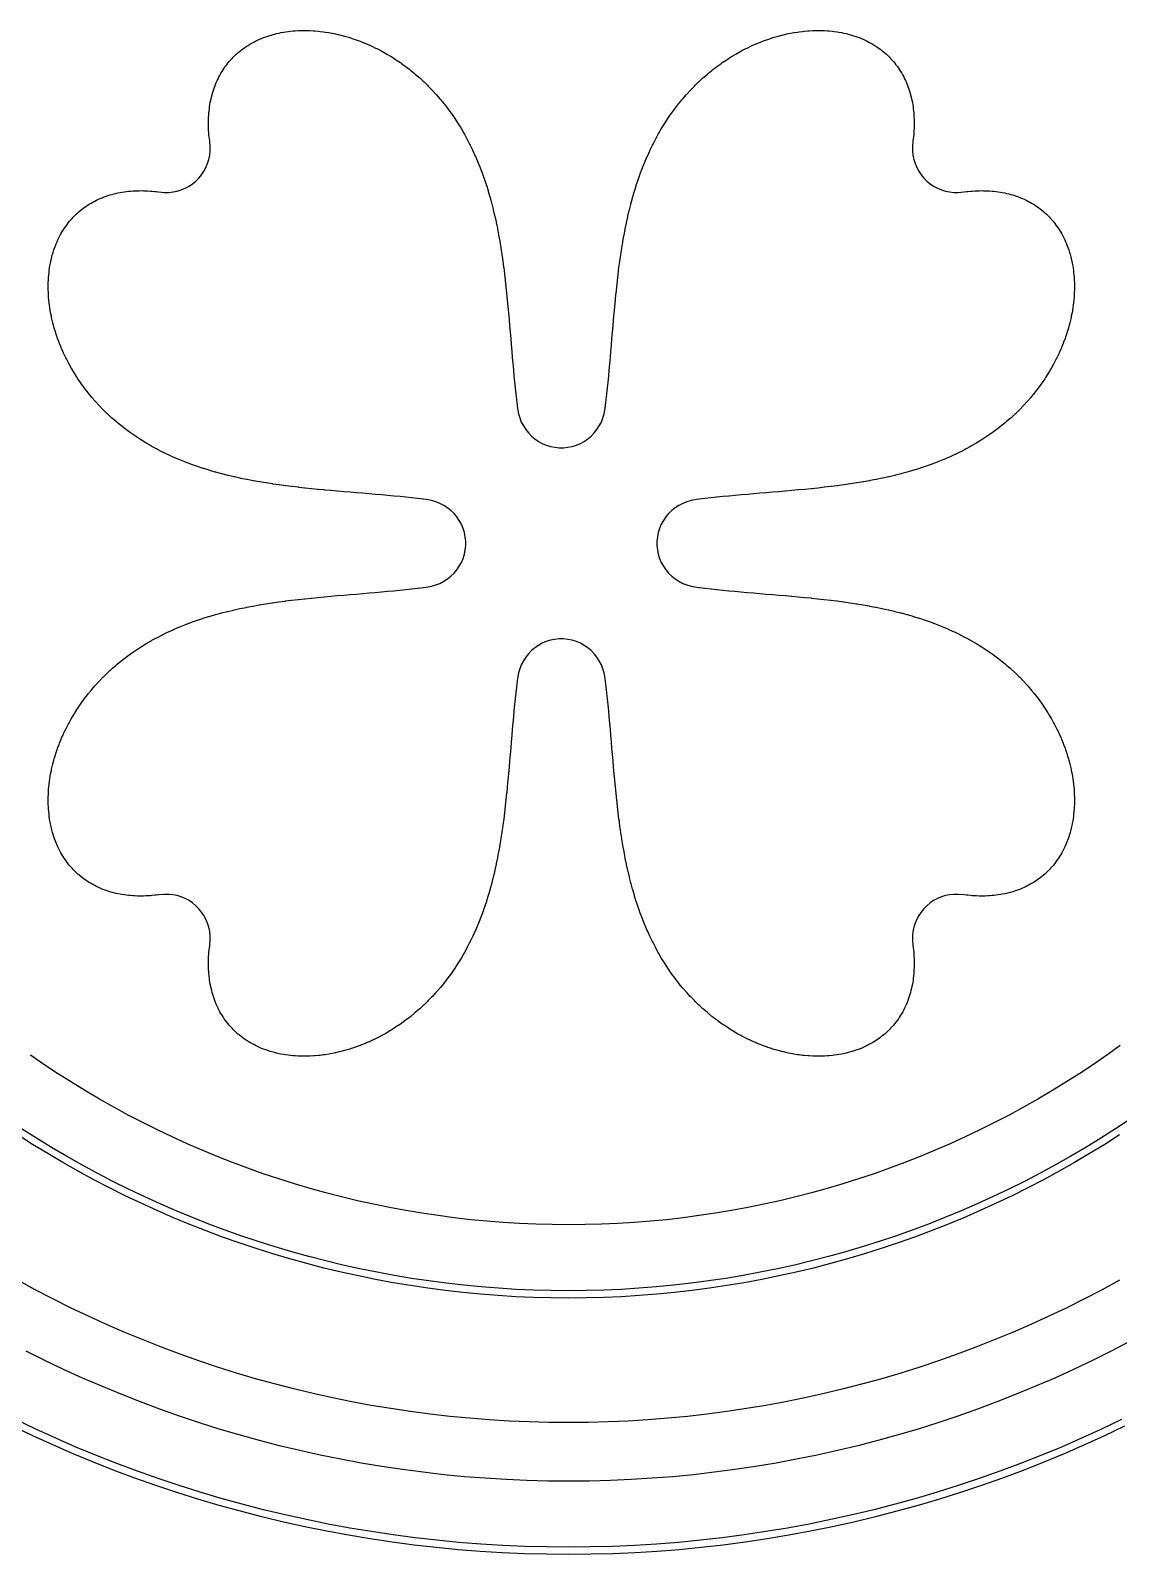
# Model space of a CAD drawing. Header units: metres. Extents: x 9 to 1211, y 9 to 2781.
# Drawn here: x 230.6 to 379, y 1523 to 1731 of the extents above; entities that cross this region are included whole.
import ezdxf

# ---------------------------------------------------------------- set-up
doc = ezdxf.new("R2010")
doc.units = ezdxf.units.M
for name, color, linetype in [('ACIKLIK', 5, 'Continuous'), ('CAM_SABLON', 4, 'Continuous'), ('DIS_KENAR_V91_Z3', 1, 'Continuous'), ('LAMBA_T4_Z4', 3, 'Continuous')]:
    doc.layers.add(name, color=color, linetype=linetype)

msp = doc.modelspace()

# ---------------------------------------------------------------- linework, layer by layer
at = {"layer": 'ACIKLIK'}
for points in [[(379.24, 1592.45), (377.42, 1591.15), (375.58, 1589.88), (373.71, 1588.65), (371.83, 1587.45), (369.92, 1586.28), (368, 1585.15), (366.06, 1584.05), (364.09, 1582.98), (362.11, 1581.95), (360.11, 1580.96), (358.09, 1579.99), (356.06, 1579.07), (354.01, 1578.18), (351.95, 1577.32), (349.87, 1576.5), (347.78, 1575.72), (345.67, 1574.97), (343.55, 1574.27), (341.42, 1573.59), (339.28, 1572.96), (337.13, 1572.36), (334.97, 1571.8), (332.79, 1571.28), (330.61, 1570.8), (328.42, 1570.35), (326.23, 1569.95), (324.02, 1569.58), (321.81, 1569.25), (319.6, 1568.96), (317.38, 1568.7), (315.16, 1568.49), (312.93, 1568.31), (310.7, 1568.18), (308.47, 1568.08), (306.23, 1568.02), (304, 1568), (301.77, 1568.02), (299.53, 1568.08), (297.3, 1568.18), (295.07, 1568.31), (292.84, 1568.49), (290.62, 1568.7), (288.4, 1568.96), (286.19, 1569.25), (283.98, 1569.58), (281.77, 1569.95), (279.58, 1570.35), (277.39, 1570.8), (275.21, 1571.28), (273.03, 1571.8), (270.87, 1572.36), (268.72, 1572.96), (266.58, 1573.59), (264.45, 1574.27), (262.33, 1574.97), (260.22, 1575.72), (258.13, 1576.5), (256.05, 1577.32), (253.99, 1578.18), (251.94, 1579.07), (249.91, 1579.99), (247.89, 1580.96), (245.89, 1581.95), (243.91, 1582.98), (241.94, 1584.05), (240, 1585.15), (238.08, 1586.28), (236.17, 1587.45), (234.29, 1588.65), (232.42, 1589.88), (230.58, 1591.15)], [(380.52, 1552.08), (378, 1550.77), (375.45, 1549.5), (372.89, 1548.27), (370.3, 1547.09), (367.69, 1545.96), (365.06, 1544.87), (362.41, 1543.83), (359.75, 1542.83), (357.07, 1541.88), (354.37, 1540.98), (351.66, 1540.12), (348.93, 1539.32), (346.19, 1538.56), (343.43, 1537.84), (340.67, 1537.18), (337.89, 1536.56), (335.1, 1536), (332.3, 1535.48), (329.5, 1535.01), (326.69, 1534.59), (323.86, 1534.22), (321.04, 1533.89), (318.21, 1533.62), (315.37, 1533.4), (312.53, 1533.22), (309.69, 1533.1), (306.84, 1533.03), (304, 1533), (301.16, 1533.03), (298.31, 1533.1), (295.47, 1533.22), (292.63, 1533.4), (289.79, 1533.62), (286.96, 1533.89), (284.14, 1534.22), (281.31, 1534.59), (278.5, 1535.01), (275.7, 1535.48), (272.9, 1536), (270.11, 1536.56), (267.33, 1537.18), (264.57, 1537.84), (261.81, 1538.56), (259.07, 1539.32), (256.34, 1540.12), (253.63, 1540.98), (250.93, 1541.88), (248.25, 1542.83), (245.59, 1543.83), (242.94, 1544.87), (240.31, 1545.96), (237.7, 1547.09), (235.11, 1548.27), (232.55, 1549.5), (230, 1550.77)]]:
    msp.add_lwpolyline(points, dxfattribs=at)
at = {"layer": 'CAM_SABLON'}
for points in [[(380.61, 1582.42), (378.62, 1581.1), (376.6, 1579.82), (374.56, 1578.57), (372.5, 1577.36), (370.42, 1576.18), (368.32, 1575.04), (366.2, 1573.93), (364.06, 1572.87), (361.9, 1571.84), (359.72, 1570.84), (357.53, 1569.89), (355.32, 1568.98), (353.1, 1568.1), (350.86, 1567.26), (348.6, 1566.46), (346.34, 1565.71), (344.05, 1564.99), (341.76, 1564.31), (339.46, 1563.67), (337.14, 1563.07), (334.82, 1562.51), (332.48, 1561.99), (330.14, 1561.52), (327.79, 1561.08), (325.43, 1560.69), (323.07, 1560.33), (320.7, 1560.02), (318.32, 1559.75), (315.94, 1559.52), (313.56, 1559.33), (311.17, 1559.19), (308.78, 1559.08), (306.39, 1559.02), (304, 1559), (301.61, 1559.02), (299.22, 1559.08), (296.83, 1559.19), (294.44, 1559.33), (292.06, 1559.52), (289.68, 1559.75), (287.3, 1560.02), (284.93, 1560.33), (282.57, 1560.69), (280.21, 1561.08), (277.86, 1561.52), (275.52, 1561.99), (273.18, 1562.51), (270.86, 1563.07), (268.54, 1563.67), (266.24, 1564.31), (263.95, 1564.99), (261.66, 1565.71), (259.4, 1566.46), (257.14, 1567.26), (254.9, 1568.1), (252.68, 1568.98), (250.47, 1569.89), (248.28, 1570.84), (246.1, 1571.84), (243.94, 1572.87), (241.8, 1573.93), (239.68, 1575.04), (237.58, 1576.18), (235.5, 1577.36), (233.44, 1578.57), (231.4, 1579.82), (229.38, 1581.1)], [(379.4, 1541.41), (376.69, 1540.12), (373.96, 1538.87), (371.21, 1537.67), (368.43, 1536.53), (365.64, 1535.42), (362.83, 1534.37), (360, 1533.37), (357.15, 1532.42), (354.29, 1531.52), (351.41, 1530.66), (348.52, 1529.86), (345.61, 1529.11), (342.69, 1528.41), (339.76, 1527.76), (336.82, 1527.16), (333.87, 1526.61), (330.91, 1526.12), (327.94, 1525.67), (324.96, 1525.28), (321.98, 1524.94), (318.99, 1524.66), (316, 1524.42), (313, 1524.24), (310, 1524.11), (307, 1524.03), (304, 1524), (301, 1524.03), (298, 1524.11), (295, 1524.24), (292, 1524.42), (289.01, 1524.66), (286.02, 1524.94), (283.04, 1525.28), (280.06, 1525.67), (277.09, 1526.12), (274.13, 1526.61), (271.18, 1527.16), (268.24, 1527.76), (265.31, 1528.41), (262.39, 1529.11), (259.48, 1529.86), (256.59, 1530.66), (253.71, 1531.52), (250.85, 1532.42), (248, 1533.37), (245.17, 1534.37), (242.36, 1535.42), (239.57, 1536.53), (236.79, 1537.67), (234.04, 1538.87), (231.31, 1540.12), (228.6, 1541.41)]]:
    msp.add_lwpolyline(points, dxfattribs=at)
at = {"layer": 'DIS_KENAR_V91_Z3'}
msp.add_lwpolyline([(248.11, 1613.03), (247.74, 1612.99), (247.56, 1612.97), (247.15, 1612.93), (246.97, 1612.91), (246.57, 1612.89), (246.37, 1612.88), (245.98, 1612.87), (245.78, 1612.86), (245.39, 1612.87), (245.18, 1612.87), (244.81, 1612.89), (244.59, 1612.9), (244.23, 1612.92), (244, 1612.95), (243.66, 1612.99), (243.42, 1613.02), (243.09, 1613.07), (242.84, 1613.11), (242.52, 1613.17), (242.28, 1613.23), (241.97, 1613.3), (241.72, 1613.37), (241.42, 1613.45), (241.17, 1613.53), (240.89, 1613.63), (240.63, 1613.72), (240.36, 1613.82), (240.1, 1613.93), (239.85, 1614.04), (239.58, 1614.17), (239.34, 1614.29), (239.08, 1614.43), (238.85, 1614.56), (238.6, 1614.71), (238.38, 1614.85), (238.13, 1615.02), (237.92, 1615.16), (237.67, 1615.35), (237.48, 1615.5), (237.24, 1615.7), (237.05, 1615.87), (236.82, 1616.08), (236.64, 1616.25), (236.42, 1616.47), (236.25, 1616.66), (236.04, 1616.89), (235.87, 1617.09), (235.68, 1617.33), (235.52, 1617.55), (235.35, 1617.79), (235.19, 1618.02), (235.03, 1618.27), (234.88, 1618.52), (234.73, 1618.77), (234.59, 1619.03), (234.46, 1619.29), (234.33, 1619.57), (234.21, 1619.83), (234.08, 1620.12), (233.98, 1620.38), (233.86, 1620.69), (233.77, 1620.95), (233.67, 1621.28), (233.59, 1621.54), (233.5, 1621.89), (233.43, 1622.14), (233.35, 1622.51), (233.3, 1622.75), (233.23, 1623.14), (233.19, 1623.38), (233.14, 1623.78), (233.11, 1624.02), (233.07, 1624.44), (233.05, 1624.68), (233.02, 1625.11), (233.01, 1625.34), (233, 1625.79), (233, 1626.01), (233.01, 1626.47), (233.02, 1626.69), (233.04, 1627.17), (233.06, 1627.38), (233.1, 1627.87), (233.12, 1628.08), (233.18, 1628.57), (233.21, 1628.78), (233.29, 1629.28), (233.33, 1629.48), (233.43, 1629.99), (233.47, 1630.19), (233.59, 1630.71), (233.64, 1630.9), (233.77, 1631.42), (233.83, 1631.61), (233.98, 1632.13), (234.04, 1632.32), (234.22, 1632.85), (234.28, 1633.03), (234.48, 1633.56), (234.55, 1633.73), (234.76, 1634.27), (234.83, 1634.44), (235.07, 1634.97), (235.15, 1635.13), (235.4, 1635.66), (235.48, 1635.83), (235.75, 1636.36), (235.84, 1636.52), (236.13, 1637.04), (236.22, 1637.2), (236.53, 1637.71), (236.62, 1637.87), (236.95, 1638.38), (237.05, 1638.53), (237.39, 1639.04), (237.49, 1639.18), (237.86, 1639.68), (237.96, 1639.82), (238.34, 1640.32), (238.45, 1640.46), (238.84, 1640.94), (238.96, 1641.07), (239.37, 1641.55), (239.48, 1641.68), (239.91, 1642.15), (240.03, 1642.27), (240.47, 1642.73), (240.6, 1642.85), (241.06, 1643.3), (241.18, 1643.41), (241.65, 1643.85), (241.78, 1643.96), (242.27, 1644.39), (242.4, 1644.5), (242.9, 1644.91), (243.03, 1645.01), (243.55, 1645.42), (243.69, 1645.52), (244.22, 1645.91), (244.35, 1646), (244.9, 1646.38), (245.03, 1646.47), (245.6, 1646.84), (245.73, 1646.92), (246.31, 1647.28), (246.44, 1647.36), (247.03, 1647.7), (247.16, 1647.77), (247.77, 1648.1), (247.9, 1648.17), (248.52, 1648.49), (248.65, 1648.56), (249.28, 1648.87), (249.41, 1648.93), (250.05, 1649.22), (250.18, 1649.28), (250.84, 1649.56), (250.96, 1649.61), (251.63, 1649.88), (251.75, 1649.93), (252.44, 1650.19), (252.55, 1650.23), (253.25, 1650.48), (253.36, 1650.52), (254.03, 1650.74), (254.13, 1650.77), (254.86, 1651), (254.97, 1651.03), (255.7, 1651.24), (255.8, 1651.27), (256.55, 1651.48), (256.65, 1651.5), (257.4, 1651.69), (257.5, 1651.72), (258.26, 1651.9), (258.35, 1651.92), (259.13, 1652.09), (259.21, 1652.11), (260, 1652.27), (260.08, 1652.29), (260.88, 1652.44), (260.95, 1652.45), (261.76, 1652.6), (261.83, 1652.61), (262.64, 1652.74), (262.71, 1652.75), (263.53, 1652.88), (263.59, 1652.89), (264.42, 1653.01), (264.47, 1653.02), (265.31, 1653.13), (265.36, 1653.14), (266.2, 1653.24), (266.24, 1653.25), (267.09, 1653.35), (267.13, 1653.35), (267.98, 1653.45), (268.02, 1653.45), (268.87, 1653.54), (268.91, 1653.54), (269.76, 1653.63), (269.79, 1653.63), (270.65, 1653.71), (270.68, 1653.71), (271.54, 1653.79), (271.56, 1653.79), (272.43, 1653.87), (272.44, 1653.87), (273.31, 1653.95), (273.32, 1653.95), (274.18, 1654.02), (275.06, 1654.09), (275.92, 1654.17), (276.77, 1654.24), (277.62, 1654.31), (278.46, 1654.38), (279.3, 1654.46), (280.13, 1654.54), (280.95, 1654.62), (281.77, 1654.7), (281.81, 1654.71), (282.57, 1654.79), (282.62, 1654.8), (283.36, 1654.88), (283.42, 1654.89), (284.15, 1654.98), (284.21, 1654.98), (284.57, 1655.03), (285.31, 1655.16), (285.88, 1655.32), (286.44, 1655.54), (286.97, 1655.82), (287.47, 1656.14), (287.93, 1656.51), (288.36, 1656.93), (288.74, 1657.39), (289.08, 1657.88), (289.36, 1658.4), (289.59, 1658.95), (289.77, 1659.52), (289.89, 1660.11), (289.95, 1660.7), (289.95, 1661.3), (289.89, 1661.89), (289.77, 1662.48), (289.59, 1663.05), (289.36, 1663.6), (289.08, 1664.12), (288.74, 1664.61), (288.36, 1665.07), (287.93, 1665.49), (287.47, 1665.86), (286.97, 1666.18), (286.44, 1666.46), (285.88, 1666.68), (285.31, 1666.84), (284.57, 1666.97), (284.21, 1667.02), (284.15, 1667.02), (283.42, 1667.11), (283.36, 1667.12), (282.62, 1667.2), (282.57, 1667.21), (281.81, 1667.29), (281.77, 1667.3), (281, 1667.38), (280.17, 1667.46), (279.34, 1667.54), (278.5, 1667.61), (277.65, 1667.69), (276.79, 1667.76), (275.93, 1667.83), (275.06, 1667.91), (274.19, 1667.98), (273.32, 1668.05), (273.32, 1668.05), (272.45, 1668.13), (272.44, 1668.13), (271.58, 1668.2), (271.56, 1668.21), (270.7, 1668.28), (270.68, 1668.29), (269.82, 1668.37), (269.79, 1668.37), (268.94, 1668.45), (268.9, 1668.46), (268.05, 1668.55), (268.02, 1668.55), (267.17, 1668.64), (267.13, 1668.65), (266.29, 1668.75), (266.24, 1668.75), (265.4, 1668.86), (265.35, 1668.86), (264.52, 1668.98), (264.47, 1668.98), (263.64, 1669.1), (263.58, 1669.11), (262.77, 1669.24), (262.7, 1669.25), (261.89, 1669.38), (261.82, 1669.39), (261.02, 1669.53), (260.95, 1669.55), (260.15, 1669.7), (260.07, 1669.71), (259.29, 1669.87), (259.21, 1669.89), (258.43, 1670.06), (258.34, 1670.08), (257.58, 1670.26), (257.49, 1670.28), (256.73, 1670.47), (256.64, 1670.5), (255.89, 1670.7), (255.79, 1670.73), (255.06, 1670.94), (254.95, 1670.97), (254.23, 1671.2), (254.12, 1671.23), (253.37, 1671.48), (253.25, 1671.52), (252.55, 1671.77), (252.44, 1671.81), (251.75, 1672.07), (251.63, 1672.12), (250.96, 1672.39), (250.84, 1672.44), (250.18, 1672.72), (250.05, 1672.78), (249.41, 1673.07), (249.28, 1673.13), (248.65, 1673.44), (248.52, 1673.51), (247.9, 1673.83), (247.77, 1673.9), (247.16, 1674.23), (247.03, 1674.3), (246.44, 1674.64), (246.31, 1674.72), (245.73, 1675.08), (245.6, 1675.16), (245.03, 1675.53), (244.9, 1675.62), (244.35, 1676), (244.22, 1676.09), (243.69, 1676.48), (243.55, 1676.58), (243.03, 1676.99), (242.9, 1677.09), (242.4, 1677.5), (242.27, 1677.61), (241.78, 1678.04), (241.65, 1678.15), (241.18, 1678.59), (241.06, 1678.7), (240.6, 1679.15), (240.47, 1679.27), (240.03, 1679.73), (239.91, 1679.85), (239.48, 1680.32), (239.37, 1680.45), (238.96, 1680.93), (238.84, 1681.06), (238.45, 1681.54), (238.34, 1681.68), (237.96, 1682.18), (237.86, 1682.32), (237.49, 1682.82), (237.39, 1682.96), (237.05, 1683.47), (236.95, 1683.62), (236.62, 1684.13), (236.53, 1684.29), (236.22, 1684.8), (236.13, 1684.96), (235.84, 1685.48), (235.75, 1685.64), (235.48, 1686.17), (235.4, 1686.34), (235.15, 1686.87), (235.07, 1687.03), (234.83, 1687.56), (234.76, 1687.73), (234.55, 1688.27), (234.48, 1688.44), (234.28, 1688.97), (234.22, 1689.15), (234.04, 1689.68), (233.98, 1689.87), (233.83, 1690.39), (233.77, 1690.58), (233.64, 1691.1), (233.59, 1691.29), (233.47, 1691.81), (233.43, 1692.01), (233.33, 1692.52), (233.29, 1692.72), (233.21, 1693.22), (233.18, 1693.43), (233.12, 1693.92), (233.1, 1694.13), (233.06, 1694.62), (233.04, 1694.83), (233.02, 1695.31), (233.01, 1695.53), (233, 1695.99), (233, 1696.21), (233.01, 1696.66), (233.02, 1696.89), (233.05, 1697.32), (233.07, 1697.56), (233.11, 1697.98), (233.14, 1698.22), (233.19, 1698.62), (233.23, 1698.86), (233.3, 1699.25), (233.35, 1699.49), (233.43, 1699.86), (233.5, 1700.11), (233.59, 1700.46), (233.67, 1700.72), (233.77, 1701.05), (233.86, 1701.31), (233.98, 1701.62), (234.08, 1701.88), (234.21, 1702.17), (234.33, 1702.43), (234.46, 1702.71), (234.59, 1702.97), (234.73, 1703.23), (234.88, 1703.48), (235.03, 1703.73), (235.19, 1703.98), (235.35, 1704.21), (235.52, 1704.45), (235.68, 1704.67), (235.87, 1704.91), (236.04, 1705.11), (236.25, 1705.34), (236.42, 1705.53), (236.64, 1705.75), (236.82, 1705.92), (237.05, 1706.13), (237.24, 1706.3), (237.48, 1706.5), (237.67, 1706.65), (237.92, 1706.84), (238.13, 1706.98), (238.38, 1707.15), (238.6, 1707.29), (238.85, 1707.44), (239.08, 1707.57), (239.34, 1707.71), (239.58, 1707.83), (239.85, 1707.96), (240.1, 1708.07), (240.36, 1708.18), (240.63, 1708.28), (240.89, 1708.37), (241.17, 1708.47), (241.42, 1708.55), (241.72, 1708.63), (241.97, 1708.7), (242.28, 1708.77), (242.52, 1708.83), (242.84, 1708.89), (243.09, 1708.93), (243.42, 1708.98), (243.66, 1709.01), (244, 1709.05), (244.23, 1709.08), (244.59, 1709.1), (244.81, 1709.11), (245.18, 1709.13), (245.39, 1709.13), (245.78, 1709.14), (245.98, 1709.13), (246.37, 1709.12), (246.57, 1709.11), (246.97, 1709.09), (247.15, 1709.07), (247.56, 1709.03), (247.74, 1709.01), (248.06, 1708.97), (248.87, 1708.9), (249.45, 1708.9), (250.03, 1708.96), (250.6, 1709.08), (251.15, 1709.25), (251.69, 1709.48), (252.21, 1709.75), (252.69, 1710.08), (253.14, 1710.45), (253.55, 1710.86), (253.92, 1711.31), (254.25, 1711.79), (254.52, 1712.31), (254.75, 1712.85), (254.92, 1713.4), (255.04, 1713.97), (255.1, 1714.55), (255.1, 1715.14), (255.03, 1715.89), (254.99, 1716.26), (254.97, 1716.44), (254.93, 1716.85), (254.91, 1717.03), (254.89, 1717.43), (254.88, 1717.63), (254.87, 1718.02), (254.86, 1718.22), (254.87, 1718.61), (254.87, 1718.82), (254.89, 1719.19), (254.9, 1719.41), (254.92, 1719.77), (254.95, 1720), (254.99, 1720.34), (255.02, 1720.58), (255.07, 1720.91), (255.11, 1721.16), (255.17, 1721.48), (255.23, 1721.72), (255.3, 1722.03), (255.37, 1722.28), (255.45, 1722.58), (255.53, 1722.83), (255.63, 1723.11), (255.72, 1723.37), (255.82, 1723.64), (255.93, 1723.9), (256.04, 1724.15), (256.17, 1724.42), (256.29, 1724.66), (256.43, 1724.92), (256.56, 1725.15), (256.71, 1725.4), (256.85, 1725.62), (257.02, 1725.87), (257.16, 1726.08), (257.35, 1726.33), (257.5, 1726.52), (257.7, 1726.76), (257.87, 1726.95), (258.08, 1727.18), (258.25, 1727.36), (258.47, 1727.58), (258.66, 1727.75), (258.89, 1727.96), (259.09, 1728.13), (259.33, 1728.32), (259.55, 1728.48), (259.79, 1728.65), (260.02, 1728.81), (260.27, 1728.97), (260.52, 1729.12), (260.77, 1729.27), (261.03, 1729.41), (261.29, 1729.54), (261.57, 1729.67), (261.83, 1729.79), (262.12, 1729.92), (262.38, 1730.02), (262.69, 1730.14), (262.95, 1730.23), (263.28, 1730.33), (263.54, 1730.41), (263.89, 1730.5), (264.14, 1730.57), (264.51, 1730.65), (264.75, 1730.7), (265.14, 1730.77), (265.38, 1730.81), (265.78, 1730.86), (266.02, 1730.89), (266.44, 1730.93), (266.68, 1730.95), (267.11, 1730.98), (267.34, 1730.99), (267.79, 1731), (268.01, 1731), (268.47, 1730.99), (268.69, 1730.98), (269.17, 1730.96), (269.38, 1730.94), (269.87, 1730.9), (270.08, 1730.88), (270.57, 1730.82), (270.78, 1730.79), (271.28, 1730.71), (271.48, 1730.67), (271.99, 1730.57), (272.19, 1730.53), (272.71, 1730.41), (272.9, 1730.36), (273.42, 1730.23), (273.61, 1730.17), (274.13, 1730.02), (274.32, 1729.96), (274.85, 1729.78), (275.03, 1729.72), (275.56, 1729.52), (275.73, 1729.45), (276.27, 1729.24), (276.44, 1729.17), (276.97, 1728.93), (277.13, 1728.85), (277.66, 1728.6), (277.83, 1728.52), (278.36, 1728.25), (278.52, 1728.16), (279.04, 1727.87), (279.2, 1727.78), (279.71, 1727.47), (279.87, 1727.38), (280.38, 1727.05), (280.53, 1726.95), (281.04, 1726.61), (281.18, 1726.51), (281.68, 1726.14), (281.82, 1726.04), (282.32, 1725.66), (282.46, 1725.55), (282.94, 1725.16), (283.07, 1725.04), (283.55, 1724.63), (283.68, 1724.52), (284.15, 1724.09), (284.27, 1723.97), (284.73, 1723.53), (284.85, 1723.4), (285.3, 1722.94), (285.41, 1722.82), (285.85, 1722.35), (285.96, 1722.22), (286.39, 1721.73), (286.5, 1721.6), (286.91, 1721.1), (287.01, 1720.97), (287.42, 1720.45), (287.52, 1720.31), (287.91, 1719.78), (288, 1719.65), (288.38, 1719.1), (288.47, 1718.97), (288.84, 1718.4), (288.92, 1718.27), (289.28, 1717.69), (289.36, 1717.56), (289.7, 1716.97), (289.77, 1716.84), (290.1, 1716.23), (290.17, 1716.1), (290.49, 1715.48), (290.56, 1715.35), (290.87, 1714.72), (290.93, 1714.59), (291.22, 1713.95), (291.28, 1713.82), (291.56, 1713.16), (291.61, 1713.04), (291.88, 1712.37), (291.93, 1712.25), (292.19, 1711.56), (292.23, 1711.45), (292.48, 1710.75), (292.52, 1710.64), (292.74, 1709.97), (292.77, 1709.87), (293, 1709.14), (293.03, 1709.03), (293.24, 1708.3), (293.27, 1708.2), (293.48, 1707.45), (293.5, 1707.35), (293.69, 1706.6), (293.72, 1706.5), (293.9, 1705.74), (293.92, 1705.65), (294.09, 1704.87), (294.11, 1704.79), (294.27, 1704), (294.29, 1703.92), (294.44, 1703.12), (294.45, 1703.05), (294.6, 1702.24), (294.61, 1702.17), (294.74, 1701.36), (294.75, 1701.29), (294.88, 1700.47), (294.89, 1700.41), (295.01, 1699.58), (295.02, 1699.53), (295.13, 1698.69), (295.14, 1698.64), (295.24, 1697.8), (295.25, 1697.76), (295.35, 1696.91), (295.35, 1696.87), (295.45, 1696.02), (295.45, 1695.98), (295.54, 1695.13), (295.54, 1695.09), (295.63, 1694.24), (295.63, 1694.21), (295.71, 1693.35), (295.71, 1693.32), (295.79, 1692.46), (295.79, 1692.44), (295.87, 1691.57), (295.87, 1691.56), (295.95, 1690.69), (295.95, 1690.68), (296.02, 1689.82), (296.09, 1688.94), (296.17, 1688.08), (296.24, 1687.23), (296.31, 1686.38), (296.38, 1685.54), (296.46, 1684.7), (296.54, 1683.87), (296.62, 1683.05), (296.7, 1682.23), (296.71, 1682.19), (296.79, 1681.43), (296.8, 1681.38), (296.88, 1680.64), (296.89, 1680.58), (296.98, 1679.85), (296.98, 1679.79), (297.03, 1679.43), (297.16, 1678.69), (297.32, 1678.12), (297.54, 1677.56), (297.82, 1677.03), (298.14, 1676.53), (298.51, 1676.07), (298.93, 1675.64), (299.39, 1675.26), (299.88, 1674.92), (300.4, 1674.64), (300.95, 1674.41), (301.52, 1674.23), (302.11, 1674.11), (302.7, 1674.05), (303.3, 1674.05), (303.89, 1674.11), (304.48, 1674.23), (305.05, 1674.41), (305.6, 1674.64), (306.12, 1674.92), (306.61, 1675.26), (307.07, 1675.64), (307.49, 1676.07), (307.86, 1676.53), (308.18, 1677.03), (308.46, 1677.56), (308.68, 1678.12), (308.84, 1678.69), (308.97, 1679.43), (309.02, 1679.79), (309.02, 1679.85), (309.11, 1680.58), (309.12, 1680.64), (309.2, 1681.38), (309.21, 1681.43), (309.29, 1682.19), (309.3, 1682.23), (309.38, 1683), (309.46, 1683.83), (309.54, 1684.66), (309.61, 1685.5), (309.69, 1686.35), (309.76, 1687.21), (309.83, 1688.07), (309.91, 1688.94), (309.98, 1689.81), (310.05, 1690.68), (310.05, 1690.68), (310.13, 1691.55), (310.13, 1691.56), (310.2, 1692.42), (310.21, 1692.44), (310.28, 1693.3), (310.29, 1693.32), (310.37, 1694.18), (310.37, 1694.21), (310.45, 1695.06), (310.46, 1695.1), (310.55, 1695.95), (310.55, 1695.98), (310.64, 1696.83), (310.65, 1696.87), (310.75, 1697.71), (310.75, 1697.76), (310.86, 1698.6), (310.86, 1698.65), (310.98, 1699.48), (310.98, 1699.53), (311.1, 1700.36), (311.11, 1700.42), (311.24, 1701.23), (311.25, 1701.3), (311.38, 1702.11), (311.39, 1702.18), (311.53, 1702.98), (311.55, 1703.05), (311.7, 1703.85), (311.71, 1703.93), (311.87, 1704.71), (311.89, 1704.79), (312.06, 1705.57), (312.08, 1705.66), (312.26, 1706.42), (312.28, 1706.51), (312.47, 1707.27), (312.5, 1707.36), (312.7, 1708.11), (312.73, 1708.21), (312.94, 1708.94), (312.97, 1709.05), (313.2, 1709.77), (313.23, 1709.88), (313.48, 1710.63), (313.52, 1710.75), (313.77, 1711.45), (313.81, 1711.56), (314.07, 1712.25), (314.12, 1712.37), (314.39, 1713.04), (314.44, 1713.16), (314.72, 1713.82), (314.78, 1713.95), (315.07, 1714.59), (315.13, 1714.72), (315.44, 1715.35), (315.51, 1715.48), (315.83, 1716.1), (315.9, 1716.23), (316.23, 1716.84), (316.3, 1716.97), (316.64, 1717.56), (316.72, 1717.69), (317.08, 1718.27), (317.16, 1718.4), (317.53, 1718.97), (317.62, 1719.1), (318, 1719.65), (318.09, 1719.78), (318.48, 1720.31), (318.58, 1720.45), (318.99, 1720.97), (319.09, 1721.1), (319.5, 1721.6), (319.61, 1721.73), (320.04, 1722.22), (320.15, 1722.35), (320.59, 1722.82), (320.7, 1722.94), (321.15, 1723.4), (321.27, 1723.53), (321.73, 1723.97), (321.85, 1724.09), (322.32, 1724.52), (322.45, 1724.63), (322.93, 1725.04), (323.06, 1725.16), (323.54, 1725.55), (323.68, 1725.66), (324.18, 1726.04), (324.32, 1726.14), (324.82, 1726.51), (324.96, 1726.61), (325.47, 1726.95), (325.62, 1727.05), (326.13, 1727.38), (326.29, 1727.47), (326.8, 1727.78), (326.96, 1727.87), (327.48, 1728.16), (327.64, 1728.25), (328.17, 1728.52), (328.34, 1728.6), (328.87, 1728.85), (329.03, 1728.93), (329.56, 1729.17), (329.73, 1729.24), (330.27, 1729.45), (330.44, 1729.52), (330.97, 1729.72), (331.15, 1729.78), (331.68, 1729.96), (331.87, 1730.02), (332.39, 1730.17), (332.58, 1730.23), (333.1, 1730.36), (333.29, 1730.41), (333.81, 1730.53), (334.01, 1730.57), (334.52, 1730.67), (334.72, 1730.71), (335.22, 1730.79), (335.43, 1730.82), (335.92, 1730.88), (336.13, 1730.9), (336.62, 1730.94), (336.83, 1730.96), (337.31, 1730.98), (337.53, 1730.99), (337.99, 1731), (338.21, 1731), (338.66, 1730.99), (338.89, 1730.98), (339.32, 1730.95), (339.56, 1730.93), (339.98, 1730.89), (340.22, 1730.86), (340.62, 1730.81), (340.86, 1730.77), (341.25, 1730.7), (341.49, 1730.65), (341.86, 1730.57), (342.11, 1730.5), (342.46, 1730.41), (342.72, 1730.33), (343.05, 1730.23), (343.31, 1730.14), (343.62, 1730.02), (343.88, 1729.92), (344.17, 1729.79), (344.43, 1729.67), (344.71, 1729.54), (344.97, 1729.41), (345.23, 1729.27), (345.48, 1729.12), (345.73, 1728.97), (345.98, 1728.81), (346.21, 1728.65), (346.45, 1728.48), (346.67, 1728.32), (346.91, 1728.13), (347.11, 1727.96), (347.34, 1727.75), (347.53, 1727.58), (347.75, 1727.36), (347.92, 1727.18), (348.13, 1726.95), (348.3, 1726.76), (348.5, 1726.52), (348.65, 1726.33), (348.84, 1726.08), (348.98, 1725.87), (349.15, 1725.62), (349.29, 1725.4), (349.44, 1725.15), (349.57, 1724.92), (349.71, 1724.66), (349.83, 1724.42), (349.96, 1724.15), (350.07, 1723.9), (350.18, 1723.64), (350.28, 1723.37), (350.37, 1723.11), (350.47, 1722.83), (350.55, 1722.58), (350.63, 1722.28), (350.7, 1722.03), (350.77, 1721.72), (350.83, 1721.48), (350.89, 1721.16), (350.93, 1720.91), (350.98, 1720.58), (351.01, 1720.34), (351.05, 1720), (351.08, 1719.77), (351.1, 1719.41), (351.11, 1719.19), (351.13, 1718.82), (351.13, 1718.61), (351.14, 1718.22), (351.13, 1718.02), (351.12, 1717.63), (351.11, 1717.43), (351.09, 1717.03), (351.07, 1716.85), (351.03, 1716.44), (351.01, 1716.26), (350.97, 1715.94), (350.9, 1715.13), (350.9, 1714.55), (350.96, 1713.97), (351.08, 1713.4), (351.25, 1712.85), (351.48, 1712.31), (351.75, 1711.79), (352.08, 1711.31), (352.45, 1710.86), (352.86, 1710.45), (353.31, 1710.08), (353.79, 1709.75), (354.31, 1709.48), (354.85, 1709.25), (355.4, 1709.08), (355.97, 1708.96), (356.55, 1708.9), (357.14, 1708.9), (357.89, 1708.97), (358.26, 1709.01), (358.44, 1709.03), (358.85, 1709.07), (359.03, 1709.09), (359.43, 1709.11), (359.63, 1709.12), (360.02, 1709.13), (360.22, 1709.14), (360.61, 1709.13), (360.82, 1709.13), (361.19, 1709.11), (361.41, 1709.1), (361.77, 1709.08), (362, 1709.05), (362.34, 1709.01), (362.58, 1708.98), (362.91, 1708.93), (363.16, 1708.89), (363.48, 1708.83), (363.72, 1708.77), (364.03, 1708.7), (364.28, 1708.63), (364.58, 1708.55), (364.83, 1708.47), (365.11, 1708.37), (365.37, 1708.28), (365.64, 1708.18), (365.9, 1708.07), (366.15, 1707.96), (366.42, 1707.83), (366.66, 1707.71), (366.92, 1707.57), (367.15, 1707.44), (367.4, 1707.29), (367.62, 1707.15), (367.87, 1706.98), (368.08, 1706.84), (368.33, 1706.65), (368.52, 1706.5), (368.76, 1706.3), (368.95, 1706.13), (369.18, 1705.92), (369.36, 1705.75), (369.58, 1705.53), (369.75, 1705.34), (369.96, 1705.11), (370.13, 1704.91), (370.32, 1704.67), (370.48, 1704.45), (370.65, 1704.21), (370.81, 1703.98), (370.97, 1703.73), (371.12, 1703.48), (371.27, 1703.23), (371.41, 1702.97), (371.54, 1702.71), (371.67, 1702.43), (371.79, 1702.17), (371.92, 1701.88), (372.02, 1701.62), (372.14, 1701.31), (372.23, 1701.05), (372.33, 1700.72), (372.41, 1700.46), (372.5, 1700.11), (372.57, 1699.86), (372.65, 1699.49), (372.7, 1699.25), (372.77, 1698.86), (372.81, 1698.62), (372.86, 1698.22), (372.89, 1697.98), (372.93, 1697.56), (372.95, 1697.32), (372.98, 1696.89), (372.99, 1696.66), (373, 1696.21), (373, 1695.99), (372.99, 1695.53), (372.98, 1695.31), (372.96, 1694.83), (372.94, 1694.62), (372.9, 1694.13), (372.88, 1693.92), (372.82, 1693.43), (372.79, 1693.22), (372.71, 1692.72), (372.67, 1692.52), (372.57, 1692.01), (372.53, 1691.81), (372.41, 1691.29), (372.36, 1691.1), (372.23, 1690.58), (372.17, 1690.39), (372.02, 1689.87), (371.96, 1689.68), (371.78, 1689.15), (371.72, 1688.97), (371.52, 1688.44), (371.45, 1688.27), (371.24, 1687.73), (371.17, 1687.56), (370.93, 1687.03), (370.85, 1686.87), (370.6, 1686.34), (370.52, 1686.17), (370.25, 1685.64), (370.16, 1685.48), (369.87, 1684.96), (369.78, 1684.8), (369.47, 1684.29), (369.38, 1684.13), (369.05, 1683.62), (368.95, 1683.47), (368.61, 1682.96), (368.51, 1682.82), (368.14, 1682.32), (368.04, 1682.18), (367.66, 1681.68), (367.55, 1681.54), (367.16, 1681.06), (367.04, 1680.93), (366.63, 1680.45), (366.52, 1680.32), (366.09, 1679.85), (365.97, 1679.73), (365.53, 1679.27), (365.4, 1679.15), (364.94, 1678.7), (364.82, 1678.59), (364.35, 1678.15), (364.22, 1678.04), (363.73, 1677.61), (363.6, 1677.5), (363.1, 1677.09), (362.97, 1676.99), (362.45, 1676.58), (362.31, 1676.48), (361.78, 1676.09), (361.65, 1676), (361.1, 1675.62), (360.97, 1675.53), (360.4, 1675.16), (360.27, 1675.08), (359.69, 1674.72), (359.56, 1674.64), (358.97, 1674.3), (358.84, 1674.23), (358.23, 1673.9), (358.1, 1673.83), (357.48, 1673.51), (357.35, 1673.44), (356.72, 1673.13), (356.59, 1673.07), (355.95, 1672.78), (355.82, 1672.72), (355.16, 1672.44), (355.04, 1672.39), (354.37, 1672.12), (354.25, 1672.07), (353.56, 1671.81), (353.45, 1671.77), (352.75, 1671.52), (352.64, 1671.48), (351.97, 1671.26), (351.87, 1671.23), (351.14, 1671), (351.03, 1670.97), (350.3, 1670.76), (350.2, 1670.73), (349.45, 1670.52), (349.35, 1670.5), (348.6, 1670.31), (348.5, 1670.28), (347.74, 1670.1), (347.65, 1670.08), (346.87, 1669.91), (346.79, 1669.89), (346, 1669.73), (345.92, 1669.71), (345.12, 1669.56), (345.05, 1669.55), (344.24, 1669.4), (344.17, 1669.39), (343.36, 1669.26), (343.29, 1669.25), (342.47, 1669.12), (342.41, 1669.11), (341.58, 1668.99), (341.53, 1668.98), (340.69, 1668.87), (340.64, 1668.86), (339.8, 1668.76), (339.76, 1668.75), (338.91, 1668.65), (338.87, 1668.65), (338.02, 1668.55), (337.98, 1668.55), (337.13, 1668.46), (337.09, 1668.46), (336.24, 1668.37), (336.21, 1668.37), (335.35, 1668.29), (335.32, 1668.29), (334.46, 1668.21), (334.44, 1668.21), (333.57, 1668.13), (333.56, 1668.13), (332.69, 1668.05), (332.68, 1668.05), (331.82, 1667.98), (330.94, 1667.91), (330.08, 1667.83), (329.23, 1667.76), (328.38, 1667.69), (327.54, 1667.62), (326.7, 1667.54), (325.87, 1667.46), (325.05, 1667.38), (324.23, 1667.3), (324.19, 1667.29), (323.43, 1667.21), (323.38, 1667.2), (322.64, 1667.12), (322.58, 1667.11), (321.85, 1667.02), (321.79, 1667.02), (321.43, 1666.97), (320.69, 1666.84), (320.12, 1666.68), (319.56, 1666.46), (319.03, 1666.18), (318.53, 1665.86), (318.07, 1665.49), (317.64, 1665.07), (317.26, 1664.61), (316.92, 1664.12), (316.64, 1663.6), (316.41, 1663.05), (316.23, 1662.48), (316.11, 1661.89), (316.05, 1661.3), (316.05, 1660.7), (316.11, 1660.11), (316.23, 1659.52), (316.41, 1658.95), (316.64, 1658.4), (316.92, 1657.88), (317.26, 1657.39), (317.64, 1656.93), (318.07, 1656.51), (318.53, 1656.14), (319.03, 1655.82), (319.56, 1655.54), (320.12, 1655.32), (320.69, 1655.16), (321.43, 1655.03), (321.79, 1654.98), (321.85, 1654.98), (322.58, 1654.89), (322.64, 1654.88), (323.38, 1654.8), (323.43, 1654.79), (324.19, 1654.71), (324.23, 1654.7), (325, 1654.62), (325.83, 1654.54), (326.66, 1654.46), (327.5, 1654.39), (328.35, 1654.31), (329.21, 1654.24), (330.07, 1654.17), (330.94, 1654.09), (331.81, 1654.02), (332.68, 1653.95), (332.68, 1653.95), (333.55, 1653.87), (333.56, 1653.87), (334.42, 1653.8), (334.44, 1653.79), (335.3, 1653.72), (335.32, 1653.71), (336.18, 1653.63), (336.21, 1653.63), (337.06, 1653.55), (337.1, 1653.54), (337.95, 1653.45), (337.98, 1653.45), (338.83, 1653.36), (338.87, 1653.35), (339.71, 1653.25), (339.76, 1653.25), (340.6, 1653.14), (340.65, 1653.14), (341.48, 1653.02), (341.53, 1653.02), (342.36, 1652.9), (342.42, 1652.89), (343.23, 1652.76), (343.3, 1652.75), (344.11, 1652.62), (344.18, 1652.61), (344.98, 1652.47), (345.05, 1652.45), (345.85, 1652.3), (345.93, 1652.29), (346.71, 1652.13), (346.79, 1652.11), (347.57, 1651.94), (347.66, 1651.92), (348.42, 1651.74), (348.51, 1651.72), (349.27, 1651.53), (349.36, 1651.5), (350.11, 1651.3), (350.21, 1651.27), (350.94, 1651.06), (351.05, 1651.03), (351.77, 1650.8), (351.88, 1650.77), (352.63, 1650.52), (352.75, 1650.48), (353.45, 1650.23), (353.56, 1650.19), (354.25, 1649.93), (354.37, 1649.88), (355.04, 1649.61), (355.16, 1649.56), (355.82, 1649.28), (355.95, 1649.22), (356.59, 1648.93), (356.72, 1648.87), (357.35, 1648.56), (357.48, 1648.49), (358.1, 1648.17), (358.23, 1648.1), (358.84, 1647.77), (358.97, 1647.7), (359.56, 1647.36), (359.69, 1647.28), (360.27, 1646.92), (360.4, 1646.84), (360.97, 1646.47), (361.1, 1646.38), (361.65, 1646), (361.78, 1645.91), (362.31, 1645.52), (362.45, 1645.42), (362.97, 1645.01), (363.1, 1644.91), (363.6, 1644.5), (363.73, 1644.39), (364.22, 1643.96), (364.35, 1643.85), (364.82, 1643.41), (364.94, 1643.3), (365.4, 1642.85), (365.53, 1642.73), (365.97, 1642.27), (366.09, 1642.15), (366.52, 1641.68), (366.63, 1641.55), (367.04, 1641.07), (367.16, 1640.94), (367.55, 1640.46), (367.66, 1640.32), (368.04, 1639.82), (368.14, 1639.68), (368.51, 1639.18), (368.61, 1639.04), (368.95, 1638.53), (369.05, 1638.38), (369.38, 1637.87), (369.47, 1637.71), (369.78, 1637.2), (369.87, 1637.04), (370.16, 1636.52), (370.25, 1636.36), (370.52, 1635.83), (370.6, 1635.66), (370.85, 1635.13), (370.93, 1634.97), (371.17, 1634.44), (371.24, 1634.27), (371.45, 1633.73), (371.52, 1633.56), (371.72, 1633.03), (371.78, 1632.85), (371.96, 1632.32), (372.02, 1632.13), (372.17, 1631.61), (372.23, 1631.42), (372.36, 1630.9), (372.41, 1630.71), (372.53, 1630.19), (372.57, 1629.99), (372.67, 1629.48), (372.71, 1629.28), (372.79, 1628.78), (372.82, 1628.57), (372.88, 1628.08), (372.9, 1627.87), (372.94, 1627.38), (372.96, 1627.17), (372.98, 1626.69), (372.99, 1626.47), (373, 1626.01), (373, 1625.79), (372.99, 1625.34), (372.98, 1625.11), (372.95, 1624.68), (372.93, 1624.44), (372.89, 1624.02), (372.86, 1623.78), (372.81, 1623.38), (372.77, 1623.14), (372.7, 1622.75), (372.65, 1622.51), (372.57, 1622.14), (372.5, 1621.89), (372.41, 1621.54), (372.33, 1621.28), (372.23, 1620.95), (372.14, 1620.69), (372.02, 1620.38), (371.92, 1620.12), (371.79, 1619.83), (371.67, 1619.57), (371.54, 1619.29), (371.41, 1619.03), (371.27, 1618.77), (371.12, 1618.52), (370.97, 1618.27), (370.81, 1618.02), (370.65, 1617.79), (370.48, 1617.55), (370.32, 1617.33), (370.13, 1617.09), (369.96, 1616.89), (369.75, 1616.66), (369.58, 1616.47), (369.36, 1616.25), (369.18, 1616.08), (368.95, 1615.87), (368.76, 1615.7), (368.52, 1615.5), (368.33, 1615.35), (368.08, 1615.16), (367.87, 1615.02), (367.62, 1614.85), (367.4, 1614.71), (367.15, 1614.56), (366.92, 1614.43), (366.66, 1614.29), (366.42, 1614.17), (366.15, 1614.04), (365.9, 1613.93), (365.64, 1613.82), (365.37, 1613.72), (365.11, 1613.63), (364.83, 1613.53), (364.58, 1613.45), (364.28, 1613.37), (364.03, 1613.3), (363.72, 1613.23), (363.48, 1613.17), (363.16, 1613.11), (362.91, 1613.07), (362.58, 1613.02), (362.34, 1612.99), (362, 1612.95), (361.77, 1612.92), (361.41, 1612.9), (361.19, 1612.89), (360.82, 1612.87), (360.61, 1612.87), (360.22, 1612.86), (360.02, 1612.87), (359.63, 1612.88), (359.43, 1612.89), (359.03, 1612.91), (358.85, 1612.93), (358.44, 1612.97), (358.26, 1612.99), (357.94, 1613.03), (357.13, 1613.1), (356.55, 1613.1), (355.97, 1613.04), (355.4, 1612.92), (354.85, 1612.75), (354.31, 1612.52), (353.79, 1612.25), (353.31, 1611.92), (352.86, 1611.55), (352.45, 1611.14), (352.08, 1610.69), (351.75, 1610.21), (351.48, 1609.69), (351.25, 1609.15), (351.08, 1608.6), (350.96, 1608.03), (350.9, 1607.45), (350.9, 1606.86), (350.97, 1606.11), (351.01, 1605.74), (351.03, 1605.56), (351.07, 1605.15), (351.09, 1604.97), (351.11, 1604.57), (351.12, 1604.37), (351.13, 1603.98), (351.14, 1603.78), (351.13, 1603.39), (351.13, 1603.18), (351.11, 1602.81), (351.1, 1602.59), (351.08, 1602.23), (351.05, 1602), (351.01, 1601.66), (350.98, 1601.42), (350.93, 1601.09), (350.89, 1600.84), (350.83, 1600.52), (350.77, 1600.28), (350.7, 1599.97), (350.63, 1599.72), (350.55, 1599.42), (350.47, 1599.17), (350.37, 1598.89), (350.28, 1598.63), (350.18, 1598.36), (350.07, 1598.1), (349.96, 1597.85), (349.83, 1597.58), (349.71, 1597.34), (349.57, 1597.08), (349.44, 1596.85), (349.29, 1596.6), (349.15, 1596.38), (348.98, 1596.13), (348.84, 1595.92), (348.65, 1595.67), (348.5, 1595.48), (348.3, 1595.24), (348.13, 1595.05), (347.92, 1594.82), (347.75, 1594.64), (347.53, 1594.42), (347.34, 1594.25), (347.11, 1594.04), (346.91, 1593.87), (346.67, 1593.68), (346.45, 1593.52), (346.21, 1593.35), (345.98, 1593.19), (345.73, 1593.03), (345.48, 1592.88), (345.23, 1592.73), (344.97, 1592.59), (344.71, 1592.46), (344.43, 1592.33), (344.17, 1592.21), (343.88, 1592.08), (343.62, 1591.98), (343.31, 1591.86), (343.05, 1591.77), (342.72, 1591.67), (342.46, 1591.59), (342.11, 1591.5), (341.86, 1591.43), (341.49, 1591.35), (341.25, 1591.3), (340.86, 1591.23), (340.62, 1591.19), (340.22, 1591.14), (339.98, 1591.11), (339.56, 1591.07), (339.32, 1591.05), (338.89, 1591.02), (338.66, 1591.01), (338.21, 1591), (337.99, 1591), (337.53, 1591.01), (337.31, 1591.02), (336.83, 1591.04), (336.62, 1591.06), (336.13, 1591.1), (335.92, 1591.12), (335.43, 1591.18), (335.22, 1591.21), (334.72, 1591.29), (334.52, 1591.33), (334.01, 1591.43), (333.81, 1591.47), (333.29, 1591.59), (333.1, 1591.64), (332.58, 1591.77), (332.39, 1591.83), (331.87, 1591.98), (331.68, 1592.04), (331.15, 1592.22), (330.97, 1592.28), (330.44, 1592.48), (330.27, 1592.55), (329.73, 1592.76), (329.56, 1592.83), (329.03, 1593.07), (328.87, 1593.15), (328.34, 1593.4), (328.17, 1593.48), (327.64, 1593.75), (327.48, 1593.84), (326.96, 1594.13), (326.8, 1594.22), (326.29, 1594.53), (326.13, 1594.62), (325.62, 1594.95), (325.47, 1595.05), (324.96, 1595.39), (324.82, 1595.49), (324.32, 1595.86), (324.18, 1595.96), (323.68, 1596.34), (323.54, 1596.45), (323.06, 1596.84), (322.93, 1596.96), (322.45, 1597.37), (322.32, 1597.48), (321.85, 1597.91), (321.73, 1598.03), (321.27, 1598.47), (321.15, 1598.6), (320.7, 1599.06), (320.59, 1599.18), (320.15, 1599.65), (320.04, 1599.78), (319.61, 1600.27), (319.5, 1600.4), (319.09, 1600.9), (318.99, 1601.03), (318.58, 1601.55), (318.48, 1601.69), (318.09, 1602.22), (318, 1602.35), (317.62, 1602.9), (317.53, 1603.03), (317.16, 1603.6), (317.08, 1603.73), (316.72, 1604.31), (316.64, 1604.44), (316.3, 1605.03), (316.23, 1605.16), (315.9, 1605.77), (315.83, 1605.9), (315.51, 1606.52), (315.44, 1606.65), (315.13, 1607.28), (315.07, 1607.41), (314.78, 1608.05), (314.72, 1608.18), (314.44, 1608.84), (314.39, 1608.96), (314.12, 1609.63), (314.07, 1609.75), (313.81, 1610.44), (313.77, 1610.55), (313.52, 1611.25), (313.48, 1611.36), (313.26, 1612.03), (313.23, 1612.13), (313, 1612.86), (312.97, 1612.97), (312.76, 1613.7), (312.73, 1613.8), (312.52, 1614.55), (312.5, 1614.65), (312.31, 1615.4), (312.28, 1615.5), (312.1, 1616.26), (312.08, 1616.35), (311.91, 1617.13), (311.89, 1617.21), (311.73, 1618), (311.71, 1618.08), (311.56, 1618.88), (311.55, 1618.95), (311.4, 1619.76), (311.39, 1619.83), (311.26, 1620.64), (311.25, 1620.71), (311.12, 1621.53), (311.11, 1621.59), (310.99, 1622.42), (310.98, 1622.47), (310.87, 1623.31), (310.86, 1623.36), (310.76, 1624.2), (310.75, 1624.24), (310.65, 1625.09), (310.65, 1625.13), (310.55, 1625.98), (310.55, 1626.02), (310.46, 1626.87), (310.46, 1626.91), (310.37, 1627.76), (310.37, 1627.79), (310.29, 1628.65), (310.29, 1628.68), (310.21, 1629.54), (310.21, 1629.56), (310.13, 1630.43), (310.13, 1630.44), (310.05, 1631.31), (310.05, 1631.32), (309.98, 1632.18), (309.91, 1633.06), (309.83, 1633.92), (309.76, 1634.77), (309.69, 1635.62), (309.62, 1636.46), (309.54, 1637.3), (309.46, 1638.13), (309.38, 1638.95), (309.3, 1639.77), (309.29, 1639.81), (309.21, 1640.57), (309.2, 1640.62), (309.12, 1641.36), (309.11, 1641.42), (309.02, 1642.15), (309.02, 1642.21), (308.97, 1642.57), (308.84, 1643.31), (308.68, 1643.88), (308.46, 1644.44), (308.18, 1644.97), (307.86, 1645.47), (307.49, 1645.93), (307.07, 1646.36), (306.61, 1646.74), (306.12, 1647.08), (305.6, 1647.36), (305.05, 1647.59), (304.48, 1647.77), (303.89, 1647.89), (303.3, 1647.95), (302.7, 1647.95), (302.11, 1647.89), (301.52, 1647.77), (300.95, 1647.59), (300.4, 1647.36), (299.88, 1647.08), (299.39, 1646.74), (298.93, 1646.36), (298.51, 1645.93), (298.14, 1645.47), (297.82, 1644.97), (297.54, 1644.44), (297.32, 1643.88), (297.16, 1643.31), (297.03, 1642.57), (296.98, 1642.21), (296.98, 1642.15), (296.89, 1641.42), (296.88, 1641.36), (296.8, 1640.62), (296.79, 1640.57), (296.71, 1639.81), (296.7, 1639.77), (296.62, 1639), (296.54, 1638.17), (296.46, 1637.34), (296.39, 1636.5), (296.31, 1635.65), (296.24, 1634.79), (296.17, 1633.93), (296.09, 1633.06), (296.02, 1632.19), (295.95, 1631.32), (295.95, 1631.32), (295.87, 1630.45), (295.87, 1630.44), (295.8, 1629.58), (295.79, 1629.56), (295.72, 1628.7), (295.71, 1628.68), (295.63, 1627.82), (295.63, 1627.79), (295.55, 1626.94), (295.54, 1626.9), (295.45, 1626.05), (295.45, 1626.02), (295.36, 1625.17), (295.35, 1625.13), (295.25, 1624.29), (295.25, 1624.24), (295.14, 1623.4), (295.14, 1623.35), (295.02, 1622.52), (295.02, 1622.47), (294.9, 1621.64), (294.89, 1621.58), (294.76, 1620.77), (294.75, 1620.7), (294.62, 1619.89), (294.61, 1619.82), (294.47, 1619.02), (294.45, 1618.95), (294.3, 1618.15), (294.29, 1618.07), (294.13, 1617.29), (294.11, 1617.21), (293.94, 1616.43), (293.92, 1616.34), (293.74, 1615.58), (293.72, 1615.49), (293.53, 1614.73), (293.5, 1614.64), (293.3, 1613.89), (293.27, 1613.79), (293.06, 1613.06), (293.03, 1612.95), (292.8, 1612.23), (292.77, 1612.12), (292.52, 1611.37), (292.48, 1611.25), (292.23, 1610.55), (292.19, 1610.44), (291.93, 1609.75), (291.88, 1609.63), (291.61, 1608.96), (291.56, 1608.84), (291.28, 1608.18), (291.22, 1608.05), (290.93, 1607.41), (290.87, 1607.28), (290.56, 1606.65), (290.49, 1606.52), (290.17, 1605.9), (290.1, 1605.77), (289.77, 1605.16), (289.7, 1605.03), (289.36, 1604.44), (289.28, 1604.31), (288.92, 1603.73), (288.84, 1603.6), (288.47, 1603.03), (288.38, 1602.9), (288, 1602.35), (287.91, 1602.22), (287.52, 1601.69), (287.42, 1601.55), (287.01, 1601.03), (286.91, 1600.9), (286.5, 1600.4), (286.39, 1600.27), (285.96, 1599.78), (285.85, 1599.65), (285.41, 1599.18), (285.3, 1599.06), (284.85, 1598.6), (284.73, 1598.47), (284.27, 1598.03), (284.15, 1597.91), (283.68, 1597.48), (283.55, 1597.37), (283.07, 1596.96), (282.94, 1596.84), (282.46, 1596.45), (282.32, 1596.34), (281.82, 1595.96), (281.68, 1595.86), (281.18, 1595.49), (281.04, 1595.39), (280.53, 1595.05), (280.38, 1594.95), (279.87, 1594.62), (279.71, 1594.53), (279.2, 1594.22), (279.04, 1594.13), (278.52, 1593.84), (278.36, 1593.75), (277.83, 1593.48), (277.66, 1593.4), (277.13, 1593.15), (276.97, 1593.07), (276.44, 1592.83), (276.27, 1592.76), (275.73, 1592.55), (275.56, 1592.48), (275.03, 1592.28), (274.85, 1592.22), (274.32, 1592.04), (274.13, 1591.98), (273.61, 1591.83), (273.42, 1591.77), (272.9, 1591.64), (272.71, 1591.59), (272.19, 1591.47), (271.99, 1591.43), (271.48, 1591.33), (271.28, 1591.29), (270.78, 1591.21), (270.57, 1591.18), (270.08, 1591.12), (269.87, 1591.1), (269.38, 1591.06), (269.17, 1591.04), (268.69, 1591.02), (268.47, 1591.01), (268.01, 1591), (267.79, 1591), (267.34, 1591.01), (267.11, 1591.02), (266.68, 1591.05), (266.44, 1591.07), (266.02, 1591.11), (265.78, 1591.14), (265.38, 1591.19), (265.14, 1591.23), (264.75, 1591.3), (264.51, 1591.35), (264.14, 1591.43), (263.89, 1591.5), (263.54, 1591.59), (263.28, 1591.67), (262.95, 1591.77), (262.69, 1591.86), (262.38, 1591.98), (262.12, 1592.08), (261.83, 1592.21), (261.57, 1592.33), (261.29, 1592.46), (261.03, 1592.59), (260.77, 1592.73), (260.52, 1592.88), (260.27, 1593.03), (260.02, 1593.19), (259.79, 1593.35), (259.55, 1593.52), (259.33, 1593.68), (259.09, 1593.87), (258.89, 1594.04), (258.66, 1594.25), (258.47, 1594.42), (258.25, 1594.64), (258.08, 1594.82), (257.87, 1595.05), (257.7, 1595.24), (257.5, 1595.48), (257.35, 1595.67), (257.16, 1595.92), (257.02, 1596.13), (256.85, 1596.38), (256.71, 1596.6), (256.56, 1596.85), (256.43, 1597.08), (256.29, 1597.34), (256.17, 1597.58), (256.04, 1597.85), (255.93, 1598.1), (255.82, 1598.36), (255.72, 1598.63), (255.63, 1598.89), (255.53, 1599.17), (255.45, 1599.42), (255.37, 1599.72), (255.3, 1599.97), (255.23, 1600.28), (255.17, 1600.52), (255.11, 1600.84), (255.07, 1601.09), (255.02, 1601.42), (254.99, 1601.66), (254.95, 1602), (254.92, 1602.23), (254.9, 1602.59), (254.89, 1602.81), (254.87, 1603.18), (254.87, 1603.39), (254.86, 1603.78), (254.87, 1603.98), (254.88, 1604.37), (254.89, 1604.57), (254.91, 1604.97), (254.93, 1605.15), (254.97, 1605.56), (254.99, 1605.74), (255.03, 1606.06), (255.1, 1606.87), (255.1, 1607.45), (255.04, 1608.03), (254.92, 1608.6), (254.75, 1609.15), (254.52, 1609.69), (254.25, 1610.21), (253.92, 1610.69), (253.55, 1611.14), (253.14, 1611.55), (252.69, 1611.92), (252.21, 1612.25), (251.69, 1612.52), (251.15, 1612.75), (250.6, 1612.92), (250.03, 1613.04), (249.45, 1613.1), (248.86, 1613.1), (248.11, 1613.03)], close=True, dxfattribs=at)
msp.add_lwpolyline([(379.15, 1560.43), (376.77, 1559.14), (374.37, 1557.89), (371.95, 1556.69), (369.51, 1555.52), (367.04, 1554.4), (364.56, 1553.32), (362.06, 1552.29), (359.55, 1551.3), (357.01, 1550.35), (354.46, 1549.44), (351.9, 1548.59), (349.32, 1547.77), (346.72, 1547), (344.12, 1546.28), (341.5, 1545.6), (338.87, 1544.97), (336.23, 1544.39), (333.58, 1543.85), (330.92, 1543.35), (328.25, 1542.91), (325.57, 1542.51), (322.89, 1542.16), (320.2, 1541.85), (317.51, 1541.59), (314.81, 1541.38), (312.11, 1541.21), (309.41, 1541.09), (306.71, 1541.02), (304, 1541), (301.29, 1541.02), (298.59, 1541.09), (295.89, 1541.21), (293.19, 1541.38), (290.49, 1541.59), (287.8, 1541.85), (285.11, 1542.16), (282.43, 1542.51), (279.75, 1542.91), (277.08, 1543.35), (274.42, 1543.85), (271.77, 1544.39), (269.13, 1544.97), (266.5, 1545.6), (263.88, 1546.28), (261.28, 1547), (258.68, 1547.77), (256.1, 1548.59), (253.54, 1549.44), (250.99, 1550.35), (248.45, 1551.3), (245.94, 1552.29), (243.44, 1553.32), (240.96, 1554.4), (238.49, 1555.52), (236.05, 1556.69), (233.63, 1557.89), (231.23, 1559.14), (228.85, 1560.43)], dxfattribs=at)
at = {"layer": 'LAMBA_T4_Z4'}
for points in [[(379.16, 1580.26), (377.13, 1578.97), (375.07, 1577.71), (373, 1576.49), (370.9, 1575.3), (368.79, 1574.15), (366.65, 1573.04), (364.49, 1571.97), (362.32, 1570.93), (360.13, 1569.93), (357.92, 1568.97), (355.7, 1568.05), (353.45, 1567.17), (351.2, 1566.32), (348.93, 1565.52), (346.64, 1564.75), (344.35, 1564.03), (342.04, 1563.35), (339.72, 1562.7), (337.39, 1562.1), (335.04, 1561.54), (332.69, 1561.02), (330.33, 1560.54), (327.96, 1560.1), (325.59, 1559.7), (323.21, 1559.34), (320.82, 1559.03), (318.42, 1558.76), (316.03, 1558.53), (313.63, 1558.34), (311.22, 1558.19), (308.82, 1558.08), (306.41, 1558.02), (304, 1558), (301.59, 1558.02), (299.18, 1558.08), (296.78, 1558.19), (294.37, 1558.34), (291.97, 1558.53), (289.58, 1558.76), (287.18, 1559.03), (284.79, 1559.34), (282.41, 1559.7), (280.04, 1560.1), (277.67, 1560.54), (275.31, 1561.02), (272.96, 1561.54), (270.61, 1562.1), (268.28, 1562.7), (265.96, 1563.35), (263.65, 1564.03), (261.36, 1564.75), (259.07, 1565.52), (256.8, 1566.32), (254.55, 1567.17), (252.3, 1568.05), (250.08, 1568.97), (247.87, 1569.93), (245.68, 1570.93), (243.51, 1571.97), (241.35, 1573.04), (239.21, 1574.15), (237.1, 1575.3), (235, 1576.49), (232.93, 1577.71), (230.87, 1578.97), (228.84, 1580.26)], [(379.84, 1540.51), (377.11, 1539.21), (374.37, 1537.96), (371.6, 1536.75), (368.81, 1535.6), (366, 1534.49), (363.17, 1533.43), (360.32, 1532.43), (357.46, 1531.47), (354.58, 1530.56), (351.69, 1529.7), (348.78, 1528.9), (345.85, 1528.14), (342.92, 1527.43), (339.97, 1526.78), (337.01, 1526.18), (334.04, 1525.63), (331.06, 1525.13), (328.08, 1524.68), (325.08, 1524.29), (322.08, 1523.95), (319.08, 1523.66), (316.07, 1523.42), (313.05, 1523.24), (310.04, 1523.11), (307.02, 1523.03), (304, 1523), (300.98, 1523.03), (297.96, 1523.11), (294.95, 1523.24), (291.93, 1523.42), (288.92, 1523.66), (285.92, 1523.95), (282.92, 1524.29), (279.92, 1524.68), (276.94, 1525.13), (273.96, 1525.63), (270.99, 1526.18), (268.03, 1526.78), (265.08, 1527.43), (262.15, 1528.14), (259.22, 1528.9), (256.31, 1529.7), (253.42, 1530.56), (250.54, 1531.47), (247.68, 1532.43), (244.83, 1533.43), (242, 1534.49), (239.19, 1535.6), (236.4, 1536.75), (233.63, 1537.96), (230.89, 1539.21), (228.16, 1540.51)]]:
    msp.add_lwpolyline(points, dxfattribs=at)

doc.saveas('drawing.dxf')
